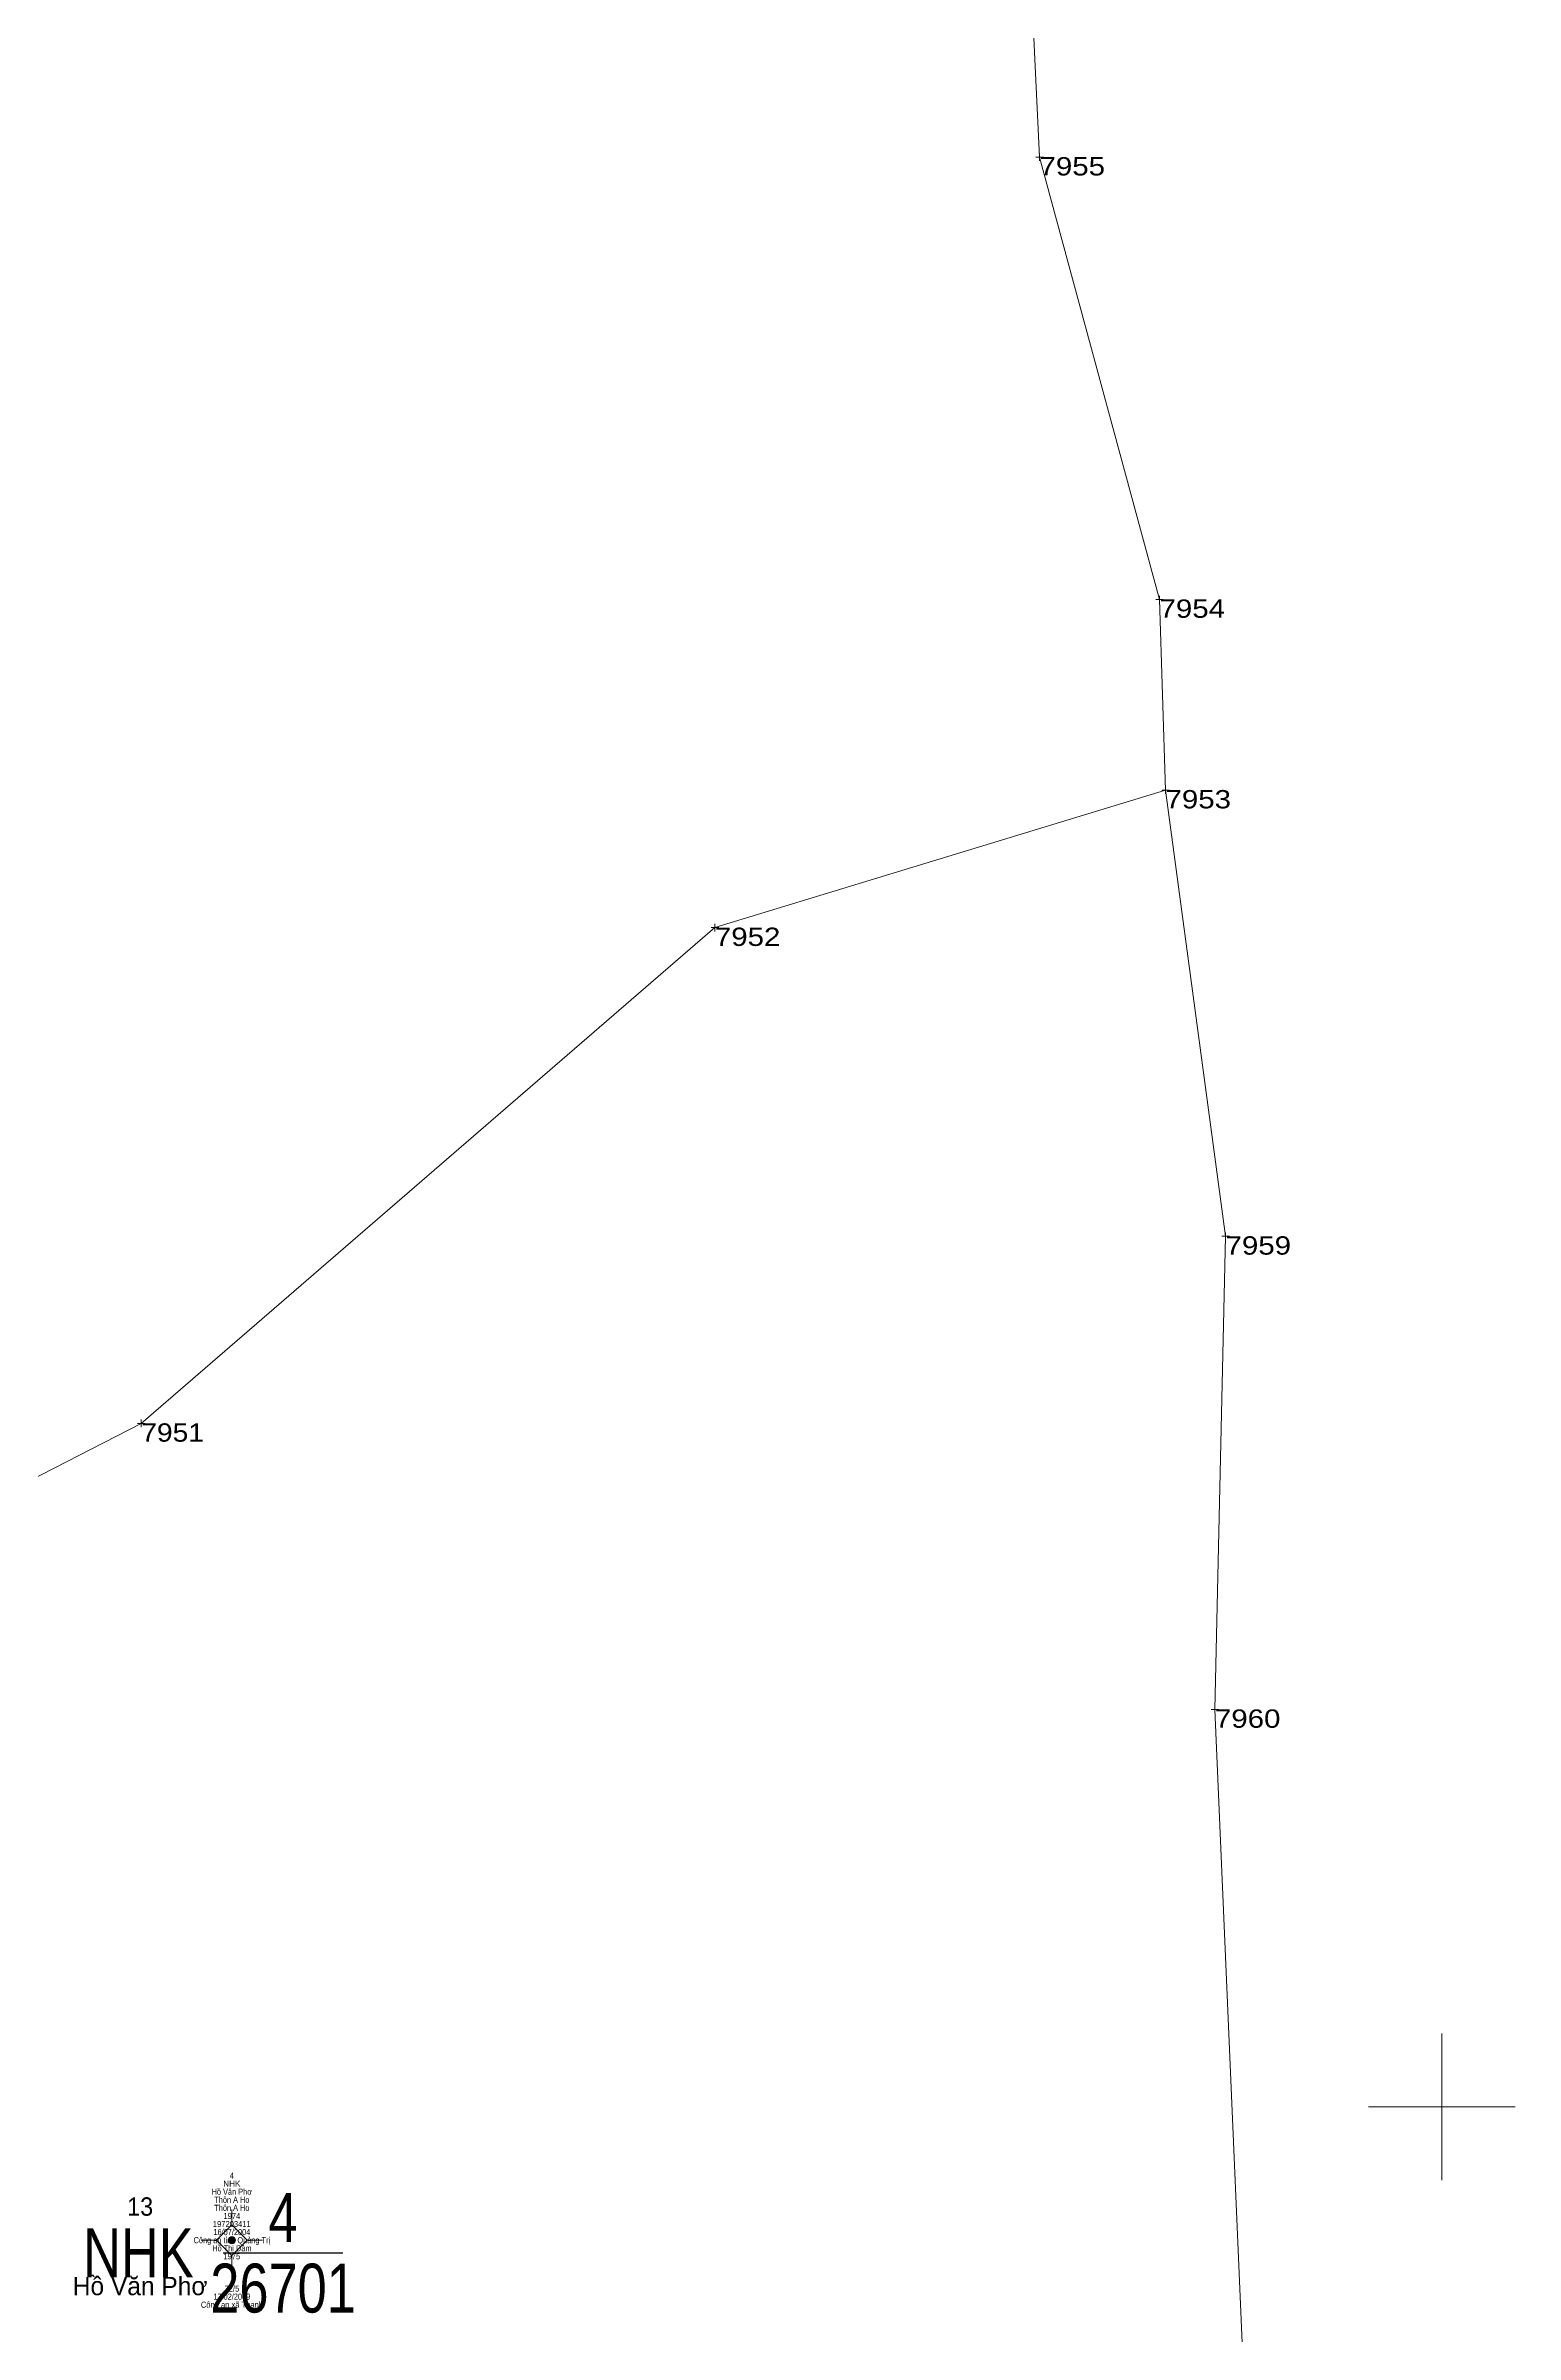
# Model space of a CAD drawing. Header units: metres. Extents: x 545779 to 547235, y 1823638 to 1825358.
# Drawn here: x 546285.9 to 546406, y 1824781.4 to 1824968.6 of the extents above; entities that cross this region are included whole.
import ezdxf
from ezdxf.enums import TextEntityAlignment as Align

# ---------------------------------------------------------------- set-up
doc = ezdxf.new("R2010")
doc.units = ezdxf.units.M
doc.header["$LTSCALE"] = 0.6
for name, color, linetype, lineweight in [('10', 7, 'Continuous', 13), ('11', 7, 'Continuous', 13), ('13', 7, 'Continuous', 25), ('4', 7, 'Continuous', 13), ('62', 7, 'Continuous', 13)]:
    doc.layers.add(name, color=color, linetype=linetype, lineweight=lineweight)
for name, color, linetype in [('15', 7, 'Continuous'), ('5', 7, 'Continuous'), ('54', 7, 'Continuous')]:
    doc.layers.add(name, color=color, linetype=linetype)

msp = doc.modelspace()

# ---------------------------------------------------------------- hatches: boundary and pattern name
at = {"layer": '11'}
msp.add_hatch(color=256, dxfattribs=at).paths.add_polyline_path([(546301.38, 1824789.1, 1), (546300.779, 1824789.1, 1)])

# ---------------------------------------------------------------- linework, layer by layer
at = {"layer": '10'}
for points in [[(546377.41, 1824907.71), (546376.92, 1824923.3), (546367.11, 1824959.48), (546363.67, 1825031.76), (546329.92, 1825053.31), (546273.72, 1825040.72), (546243.9, 1825028.37)], [(546377.41, 1824907.71), (546340.57, 1824896.46), (546293.67, 1824855.91), (546225.48, 1824820.9), (546199.85, 1824803.31), (546173.52, 1824787.47)], [(546377.41, 1824907.71), (546382.32, 1824871.21), (546381.45, 1824832.51), (546384.8, 1824754.79), (546357, 1824738.74), (546345.24, 1824711.37), (546340.81, 1824705.78)]]:
    msp.add_lwpolyline(points, dxfattribs=at)
at = {"layer": '11'}
for p, q in [((546301.08, 1824791.6), (546301.08, 1824790.35)), ((546299.83, 1824789.1), (546298.58, 1824789.1)), ((546303.58, 1824789.1), (546302.33, 1824789.1)), ((546301.08, 1824787.85), (546301.08, 1824786.6))]:
    msp.add_line(p, q, dxfattribs=at)
msp.add_lwpolyline([(546301.08, 1824790.35), (546299.83, 1824789.1), (546301.08, 1824787.85), (546302.33, 1824789.1)], close=True, dxfattribs=at)
msp.add_circle((546301.079, 1824789.1), 0.3, dxfattribs=at)
at = {"layer": '13'}
msp.add_line((546300.36, 1824788.07), (546310.16, 1824788.07), dxfattribs=at)
at = {"layer": '4'}
for p, q in [((546367.43, 1824959.48), (546366.8, 1824959.48)), ((546367.11, 1824959.17), (546367.11, 1824959.79)), ((546377.23, 1824923.3), (546376.61, 1824923.3)), ((546376.92, 1824922.99), (546376.92, 1824923.61)), ((546377.72, 1824907.71), (546377.1, 1824907.71)), ((546377.41, 1824907.4), (546377.41, 1824908.02)), ((546340.88, 1824896.46), (546340.26, 1824896.46)), ((546340.57, 1824896.15), (546340.57, 1824896.77)), ((546382.64, 1824871.21), (546382.01, 1824871.21)), ((546382.32, 1824870.9), (546382.32, 1824871.52)), ((546293.98, 1824855.91), (546293.36, 1824855.91)), ((546293.67, 1824855.6), (546293.67, 1824856.22)), ((546381.76, 1824832.51), (546381.14, 1824832.51)), ((546381.45, 1824832.2), (546381.45, 1824832.83))]:
    msp.add_line(p, q, dxfattribs=at)
at = {"layer": '62'}
for p, q in [((546400, 1824794), (546400, 1824806)), ((546394, 1824800), (546406, 1824800))]:
    msp.add_line(p, q, dxfattribs=at)

# ---------------------------------------------------------------- texts
at = {"layer": '13', "width": 0.8}
for s, p in [('4', (546305.27, 1824788.96)), ('26701', (546305.265, 1824783.18))]:
    msp.add_text(s, height=4, dxfattribs=at).set_placement(p, align=Align.CENTER)
msp.add_text('NHK ', height=4, dxfattribs=at).set_placement((546299.14, 1824786.07), align=Align.RIGHT)
at = {"layer": '15', "width": 0.95}
msp.add_text('13', height=1.5, dxfattribs=at).set_placement((546293.585, 1824791.1), align=Align.CENTER)
at = {"layer": '15'}
msp.add_text('Hồ Văn Phơ', height=1.5, dxfattribs=at).set_placement((546293.58, 1824784.6), align=Align.CENTER)
at = {"layer": '5'}
for s, width, p in [('7955', 1.2, (546367.11, 1824957.98)), ('7954', 1.2, (546376.92, 1824921.8)), ('7953', 1.2, (546377.41, 1824906.21)), ('7952', 1.2, (546340.57, 1824894.96)), ('7959', 1.2, (546382.32, 1824869.71)), ('7951', 1.15, (546293.67, 1824854.41)), ('7960', 1.2, (546381.45, 1824831.01))]:
    msp.add_text(s, height=1.5, dxfattribs=dict(at, width=width)).set_placement(p)
at = {"layer": '54'}
for s, width, p in [('4', 0.85, (546301.075, 1824794.13)), ('Hồ Văn Phơ', 0.9, (546301.075, 1824792.81)), ('Thôn A Ho', 0.9, (546301.08, 1824792.15)), ('Thôn A Ho', 0.9, (546301.08, 1824791.49)), ('197203411', 0.85, (546301.075, 1824790.17)), ('1974', 0.85, (546301.085, 1824790.83)), ('Công an tỉnh Quảng Trị', 0.9, (546301.08, 1824788.85)), ('Hồ Thị Dâm', 0.9, (546301.08, 1824788.19)), ('16/07/2004', 0.9, (546301.08, 1824789.51)), ('1975', 0.85, (546301.075, 1824787.53)), ('17/02/2009', 0.9, (546301.075, 1824784.23)), ('72/5', 0.85, (546301.08, 1824784.89)), ('Công an xã Thanh', 0.85, (546301.085, 1824783.57))]:
    msp.add_text(s, height=0.5, dxfattribs=dict(at, width=width)).set_placement(p, align=Align.CENTER)
msp.add_text('NHK', height=0.5, dxfattribs=at).set_placement((546301.08, 1824793.47), align=Align.CENTER)

doc.saveas('drawing.dxf')
